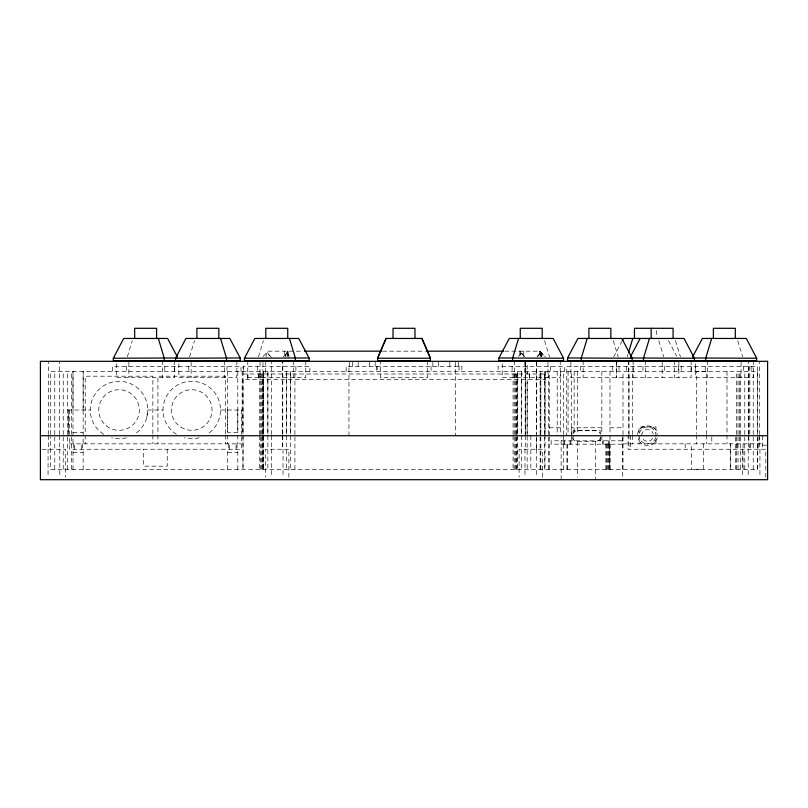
<?xml version="1.0" encoding="UTF-8"?>
<svg xmlns="http://www.w3.org/2000/svg" width="808" height="808" viewBox="0 0 808 808"><rect width="100%" height="100%" fill="white"/><g stroke="black" fill="none" stroke-linecap="round" stroke-linejoin="round"><path stroke-width="0.61" stroke-dasharray="4.04 3.03" d="M48.349 434.472L48.349 361.317M50.55 434.472L50.55 371.468L757.49 371.468L757.49 366.388L566.731 366.388L566.731 435.724M54.772 434.472L54.772 371.468M59.509 434.472L59.509 361.317M63.226 434.472L63.226 371.468M67.458 434.472L67.549 371.468M68.66 434.502L68.66 410.02L68.64 435.724M71.69 434.472L71.69 371.468M73.003 469.549L73.003 449.258M73.003 410.02L73.003 371.468L73.003 443.844M74.7 449.258L74.7 443.844M81.457 449.258L81.457 443.844M83.153 469.549L83.153 449.258M83.153 410.02L83.153 371.468L83.153 443.844M227.644 469.549L227.644 449.258M227.644 410.02L227.644 432.351L237.794 432.351L237.794 410.02M229.341 449.258L229.341 443.844M236.098 449.258L236.098 443.844M237.794 469.549L237.794 449.258M259.408 434.472L259.408 371.468M260.56 434.472L260.56 371.468M261.651 434.472L261.651 371.468M262.58 434.472L262.58 371.468M263.256 434.472L263.256 371.468M271.559 434.472L271.579 361.317M282.719 434.472L282.76 361.317L282.739 434.472M294.92 434.472L294.92 371.468M346.157 371.468L346.157 366.388L461.843 366.388L461.843 371.468M348.955 435.724L348.955 366.388M513.08 434.472L513.08 371.468M514.231 434.472L514.231 371.468M515.322 434.472L515.322 371.468M516.251 434.472L516.251 371.468M516.928 434.472L516.928 371.468M525.261 434.472L525.261 361.317M527.159 435.724L527.159 379.417L527.159 469.549M540.138 434.472L540.138 371.468M540.815 374.003L540.815 434.472L540.815 371.468M544.37 434.472L544.37 371.468M545.047 435.724L545.047 371.468L545.047 379.417L243.006 379.417L243.006 469.549L243.006 366.388L309.908 366.388L309.908 371.468M548.592 434.472L548.592 371.468M549.268 435.724L549.268 371.468M561.156 479.7L561.156 436.987M563.307 434.593L563.307 371.468M571.428 434.472L571.428 371.468M623.008 434.593L623.008 371.468M628.927 434.472L628.937 371.468M632.31 434.472L632.321 371.468M735.472 469.549L735.472 435.734M736.31 434.472L736.31 371.468M738.007 434.472L738.007 371.468M739.653 434.472L739.653 371.468M740.542 434.472L740.542 371.468M744.774 434.472L744.774 371.468M748.491 434.472L748.491 361.317M753.228 434.472L753.228 371.468M757.45 434.472L757.45 371.468M759.651 434.472L759.651 361.317M146.814 417.463L147.793 410.02L163.014 410.02M637.603 434.431C638.3 423.038 656.732 423.129 657.46 434.421M627.129 357.075L628.19 353.581M127.331 356.823L132.249 340.744M189.567 356.823L194.496 340.744M258.469 356.823L263.388 340.744M283.406 356.843L285.527 354.924L287.527 351.167L287.527 357.934M537.219 356.631L540.764 352.308L541.491 353.035L541.491 356.712M287.557 351.167L286.678 353.288L283.416 356.722M657.328 438.017L654.702 442.572M572.66 433.977L574.892 431.421L577.538 430.714L596.405 430.755L598.94 431.805L600.596 433.977M613.696 356.884L621.756 341.703M263.135 356.399L268.367 351.167L303.172 351.167M518.665 356.247L523.736 351.167L523.736 356.803M537.37 356.621L540.916 352.44M642.481 426.978L640.38 428.583M654.702 442.562C650.895 446.45 644.168 446.42 640.35 442.562M382.578 351.167L425.422 351.167M504.828 351.167L539.673 351.167L541.067 352.591M243.006 374.003L545.047 374.003M247.773 377.679L305.767 377.679L305.767 360.772M67.549 410.02L90.294 410.02M220.513 410.02L242.158 410.02M549.268 427.775L563.307 427.775M601.859 427.775L571.408 427.775L571.408 434.593M609.979 427.775L623.008 427.775M73.003 432.351L83.153 432.351M572.438 437.623A5.282 5.282 0 0 0 577.538 441.542L595.718 441.542A5.282 5.282 0 0 0 600.819 437.623M69.488 443.844L241.309 443.844M623.008 443.844L762.53 443.844M609.474 444.107L602.374 444.107L602.374 440.804M762.53 445.198L766.59 445.198M42.208 449.258L65.65 449.258L65.65 477.265M73.003 452.642L83.153 452.642M227.644 452.642L237.794 452.642M524.715 356.813L521.392 353.419L520.423 351.167L520.453 357.934M652.581 426.978L654.672 428.583M271.67 357.308L269.387 355.56L267.236 352.298L270.034 356.166M539.633 351.167L545.35 356.873M540.764 352.308L544.885 356.429M289.335 356.247L284.264 351.167L284.264 356.803M541.714 353.227L541.764 356.772M523.988 356.389L520.453 351.167M640.35 442.572L637.724 438.017M668.539 340.643L676.599 356.035M737.734 340.744L742.653 356.823M675.488 340.744L680.417 356.823M658.813 340.744L663.742 356.823M613.252 340.744L618.181 356.823M544.612 340.744L549.531 356.823M527.159 371.468L527.159 374.003L527.159 362.449M765.792 477.265L765.792 449.258L628.079 449.258L628.079 435.724M762.53 435.724L762.53 449.258M759.934 449.258L759.934 477.265M759.651 435.724L759.651 449.258M759.005 436.886L759.005 443.844M758.227 443.844L758.227 449.258M757.45 436.976L757.45 469.549L50.55 469.549L50.55 436.976M757.409 371.468L757.409 435.724M757.409 436.886L757.409 469.549M753.349 360.772L753.349 377.679L695.355 377.679L695.355 360.772M753.228 436.976L753.228 469.549M751.854 366.388L751.854 371.468M750.551 443.844L750.551 449.258M749.844 366.388L749.844 434.472M749.642 443.844L749.642 449.258M748.865 366.388L748.865 436.35M748.865 436.886L748.865 443.844M748.491 435.724L748.491 449.258M748.208 449.258L748.208 477.265M744.774 436.976L744.774 469.549M743.481 366.388L743.481 371.468M743.067 443.844L743.077 469.549M742.35 449.258L742.35 477.265M741.087 362.327L741.087 377.679M740.542 436.886L740.542 469.549M739.653 436.886L739.653 443.844M738.007 436.886L738.007 469.549M737.159 443.844L737.159 449.258M736.31 436.976L736.31 469.549M727.008 371.468L727.008 434.472M727.008 435.108L727.008 443.844M711.787 437.077L711.787 443.844M707.606 360.772L707.606 377.679M706.717 434.472L706.717 371.468L696.567 371.468L696.567 433.866M706.717 435.108L706.717 443.844M705.212 366.388L705.212 371.468M703.334 443.844L703.293 469.549L691.496 469.559L691.496 443.844M696.567 435.108L696.567 443.844M695.254 366.388L695.254 371.468M691.214 366.388L691.214 371.468M691.113 360.772L691.113 377.679L570.882 377.679L570.882 360.772M685.204 443.844L685.204 449.258M681.245 366.388L681.245 371.468M678.851 362.327L678.851 377.679M678.579 366.388L678.579 371.468M674.438 360.772L674.438 377.679M664.57 366.388L664.57 371.468M662.176 362.327L662.176 377.679M656.409 330.553L656.409 337.32M655.985 443.844L655.985 426.937L639.067 426.937L639.067 443.844M645.37 360.772L645.37 377.679M642.976 366.388L642.976 371.468M633.119 360.772L633.119 377.679M633.018 366.388L633.018 371.468M632.31 435.724L632.31 443.844M630.614 435.724L630.614 449.258M628.876 360.772L628.927 433.866M628.927 435.108L628.927 449.258M628.695 360.772L628.695 377.679M626.301 366.388L626.301 371.468M623.008 436.886L623.008 469.549M622.362 436.987L622.362 479.7M619.009 366.388L619.009 371.468M616.615 362.327L616.615 377.679M616.443 360.772L616.443 377.679M612.292 366.388L612.292 371.468M609.979 371.468L609.979 434.593M609.979 435.724L609.979 440.804M609.979 444.188L609.979 469.549M609.909 444.188L609.969 469.549M609.474 440.804L609.575 469.549M608.99 444.188L608.99 469.549M608.616 440.804L608.626 444.188M608.202 444.188L608.202 469.549M607.252 444.188L607.252 469.549M606.212 444.188L606.212 469.549M605.95 444.188L605.95 469.549M603.233 440.804L603.222 444.188M601.859 371.468L601.849 434.593M601.869 435.724L601.869 440.804M600.172 440.804L600.172 430.654L573.114 430.654L573.114 440.804M595.718 441.542L595.718 479.7M583.134 360.772L583.134 377.679M580.74 366.388L580.74 371.468M577.518 371.468L577.518 435.724M577.538 441.542L577.538 477.235M574.135 371.468L574.135 435.724M571.428 435.724L571.428 440.804M570.923 440.804L570.923 444.188M570.074 440.804L570.074 444.188M568.075 371.468L568.075 435.724M567.337 444.188L567.337 469.549M566.933 444.188L566.933 469.549M564.661 440.804L564.661 444.188M564.368 371.468L564.368 366.388L498.092 366.388L498.092 371.468M563.812 440.804L563.812 444.188M563.307 435.724L563.307 440.804M563.307 444.188L563.327 469.549M560.601 371.468L560.601 435.724M560.227 360.772L560.227 377.679L502.233 377.679L502.233 360.772M557.217 371.468L557.217 435.724M550.359 366.388L550.359 371.468M549.268 436.976L549.268 469.549M548.592 436.976L548.592 469.549M547.976 362.327L547.976 377.679M545.047 371.468L545.047 469.549M544.37 436.976L544.37 469.549M542.552 477.265L542.552 449.258L519.12 449.258L519.12 477.265M541.825 353.369L541.825 356.793M541.41 352.945L541.41 356.692M540.815 436.976L540.815 469.549M540.431 353.147L540.431 356.742M540.31 374.003L540.31 379.417M540.279 351.813L540.279 356.712M540.128 374.003L540.138 379.417M540.138 436.976L540.138 469.549M539.673 351.167L539.633 357.934M536.694 449.258L536.694 477.265M530.836 435.724L530.836 469.549M529.664 374.003L529.654 379.417M529.482 374.003L529.482 379.417M525.261 435.724L525.261 449.258M524.978 449.258L524.978 477.265M524.917 361.317L524.917 374.003M521.534 435.724L521.534 469.549M519.847 351.167L519.918 357.934M517.312 435.724L517.312 469.549M516.928 436.976L516.928 469.549M516.251 436.976L516.251 469.549M515.322 436.976L515.322 469.549M514.484 360.772L514.484 377.679M514.231 436.976L514.231 469.549M513.08 435.724L513.08 469.549M512.1 366.388L512.1 371.468M459.045 366.388L459.045 371.468M458.459 362.327L458.459 366.388M455.661 362.327L455.661 435.724M449.834 362.327L449.834 366.388M438.673 362.327L438.673 366.388M432.836 362.327L432.836 366.388M431.058 366.388L431.058 371.468M427.674 360.772L427.674 377.679L380.326 377.679L380.326 360.772M375.164 362.327L375.164 366.388M369.327 362.327L369.327 366.388M358.166 362.327L358.166 366.388M352.339 362.327L352.339 366.388M349.541 362.327L349.541 366.388M295.9 366.388L295.9 371.468M294.92 436.976L294.92 469.549M293.516 360.772L293.516 377.679M290.688 435.724L290.688 469.549M288.88 477.265L288.88 449.258L265.448 449.258L265.448 477.265M288.153 357.934L288.153 351.167L288.123 356.803M287.093 352.52L287.093 356.853M286.466 435.724L286.466 469.549M285.527 354.924L285.527 356.934M283.022 449.258L283.022 477.265M282.739 435.724L282.76 449.258M282.719 435.724L282.719 449.258M271.579 435.724L271.609 449.258M271.306 449.258L271.306 477.265M267.862 435.724L267.862 469.549M266.206 353.338L266.165 357.934M265.499 361.317L265.499 374.003M263.63 435.724L263.62 469.549M263.256 436.976L263.256 469.549M262.954 362.449L262.954 374.003M262.58 436.976L262.58 469.549M261.651 436.976L261.651 469.549M260.56 436.976L260.56 469.549M260.024 362.327L260.024 377.679M259.408 435.724L259.408 469.549M258.56 374.003L258.56 379.417M258.368 374.003L258.388 379.417M257.641 366.388L257.641 371.468M247.904 374.003L247.935 379.417M247.773 360.772L247.743 379.417M243.632 366.388L243.632 371.468M242.158 371.468L242.158 434.502M241.309 410.02L241.309 434.502M241.309 436.956L241.309 449.258L69.488 449.258L69.488 435.724M241.006 371.468L241.006 366.388L112.494 366.388L112.494 371.468M237.794 371.468L237.794 443.844M237.017 443.844L237.017 449.329M236.865 360.772L236.865 377.679L178.871 377.679L178.871 360.772M228.422 443.844L228.422 449.329M227.644 371.468L227.644 443.844M227.008 366.388L227.008 371.468M225.583 433.825L225.583 376.195L157.934 376.195L157.934 433.825M225.583 435.078L225.583 443.844M224.614 360.772L224.614 377.679M191.132 362.327L191.132 377.679M188.739 366.388L188.739 371.468M174.73 366.388L174.73 371.468M174.629 360.772L174.629 377.679L116.635 377.679L116.635 360.772M167.236 449.258L167.236 466.166L143.561 466.166L143.561 449.258M164.761 366.388L164.761 371.468M162.378 360.772L162.378 377.679M157.934 435.078L157.934 443.844M152.863 433.825L152.863 376.195L85.214 376.195L85.214 433.825M152.863 435.078L152.863 443.844M128.886 362.327L128.886 377.679M126.502 366.388L126.502 371.468M85.214 435.078L85.214 443.844M82.376 443.844L82.376 449.258M73.791 443.844L73.781 449.258M71.69 436.976L71.69 469.549M69.488 410.02L69.488 434.502M67.458 436.976L67.458 469.549M63.226 436.976L63.226 469.549M59.792 449.258L59.792 477.265M59.509 435.724L59.509 449.258M54.772 436.976L54.772 469.549M48.349 435.724L48.349 449.258M48.066 449.258L48.066 477.265M176.316 434.27A28.755 28.755 0 0 1 170.003 391.224A28.755 28.755 0 0 1 213.514 391.224A28.755 28.755 0 0 1 207.202 434.27M199.202 437.795A28.755 28.755 0 0 1 184.315 437.795M103.596 434.27A28.755 28.755 0 0 1 97.283 391.224A28.755 28.755 0 0 1 140.794 391.224A28.755 28.755 0 0 1 134.482 434.27M126.482 437.795A28.755 28.755 0 0 1 111.595 437.795M655.692 437.582A8.454 8.454 0 0 1 639.36 437.582M639.36 433.199A8.454 8.454 0 0 1 655.692 433.199M652.652 438.35A5.919 5.919 0 0 1 642.4 438.35M641.613 435.391A5.919 5.919 0 0 1 653.248 433.856M262.954 379.417L262.954 469.549L262.954 379.417M263.63 371.468L263.62 434.472L263.63 371.468M267.862 371.468L267.862 434.472L267.862 371.468M286.466 371.468L286.466 434.472L286.466 371.468M290.688 371.468L290.688 434.472L290.688 371.468M376.942 366.388L376.942 371.468L376.942 366.388M517.312 371.468L517.292 434.472L517.312 371.468M521.534 371.468L521.534 434.472L521.534 371.468M525.261 361.317L525.261 434.472L525.261 361.317M536.411 361.317L536.421 434.472L536.421 361.317M730.392 443.844L730.392 469.549L730.351 443.844M622.16 440.804L551.127 440.804L551.127 444.188L622.16 444.188L622.16 440.804M536.421 449.258L536.421 435.724L536.411 449.258M106.373 425.877A20.291 20.291 0 0 0 139.107 413.07A20.291 20.291 0 0 0 111.645 391.123A20.291 20.291 0 0 0 106.373 425.877M180.871 427.149A20.291 20.291 0 0 0 212.039 410.888A20.291 20.291 0 0 0 182.366 392.031A20.291 20.291 0 0 0 180.871 427.149"/><path stroke-width="1.21" d="M518.554 338.451L512.575 358.237L512.575 360.772M587.204 338.451L581.225 358.237L581.225 360.772M628.543 352.419L632.765 338.451M649.44 338.451L643.461 358.237L643.461 360.772M711.676 338.451L705.697 358.237L705.697 360.772M386.072 338.451L377.619 358.237L430.381 358.237L421.928 338.451L386.072 338.451L377.619 357.974L377.619 360.772L430.381 360.772L430.381 357.974L421.928 338.451M175.558 360.772L175.558 358.237L185.911 338.451L229.826 338.451L240.178 357.974L240.178 360.772L113.322 360.772L113.322 358.237L123.675 338.451L167.589 338.451L177.366 356.884M244.46 358.237L254.813 338.451L298.728 338.451L309.08 357.974L309.08 360.772L244.46 360.772L244.46 358.237L309.08 357.974M498.92 357.974L509.272 338.451L553.187 338.451L563.54 358.237L563.54 360.772L498.92 360.772L498.92 357.974L563.54 358.237M692.618 356.884L702.394 338.451L746.309 338.451L756.662 358.237L756.662 360.772L567.559 360.772L567.559 357.974L577.922 338.451L621.827 338.451L632.189 358.237L632.189 360.772M622.332 340.623L623.483 338.451L684.063 338.451L694.425 358.237L694.425 360.772M630.381 356.884L640.158 338.451M176.7 357.995L113.322 358.237M240.178 357.974L175.558 358.237M304.434 351.167L381.315 351.167M426.685 351.167L503.566 351.167M632.189 358.237L567.559 357.974M694.425 358.237L631.038 357.995M756.662 358.237L693.284 357.995M40.4 435.724L767.6 435.724M289.446 338.451L295.425 358.237L295.425 360.772M220.544 338.451L226.523 358.237L226.523 360.772M158.307 338.451L164.287 358.237L164.287 360.772M735.32 338.451L735.32 328.3L713.383 328.3L713.383 338.451M673.084 338.451L673.084 328.3L634.462 328.3L634.462 338.451M651.147 328.3L651.147 338.451M610.848 338.451L610.848 328.3L588.901 328.3L588.901 338.451M542.198 338.451L542.198 328.3L520.261 328.3L520.261 338.451M414.969 338.451L414.969 328.3L393.031 328.3L393.031 338.451M287.739 338.451L287.739 328.3L265.802 328.3L265.802 338.451M218.837 338.451L218.837 328.3L196.899 328.3L196.899 338.451M156.601 338.451L156.601 328.3L134.663 328.3L134.663 338.451M767.6 361.317L40.4 361.317L40.4 479.7L767.6 479.7L767.6 361.317"/></g></svg>
